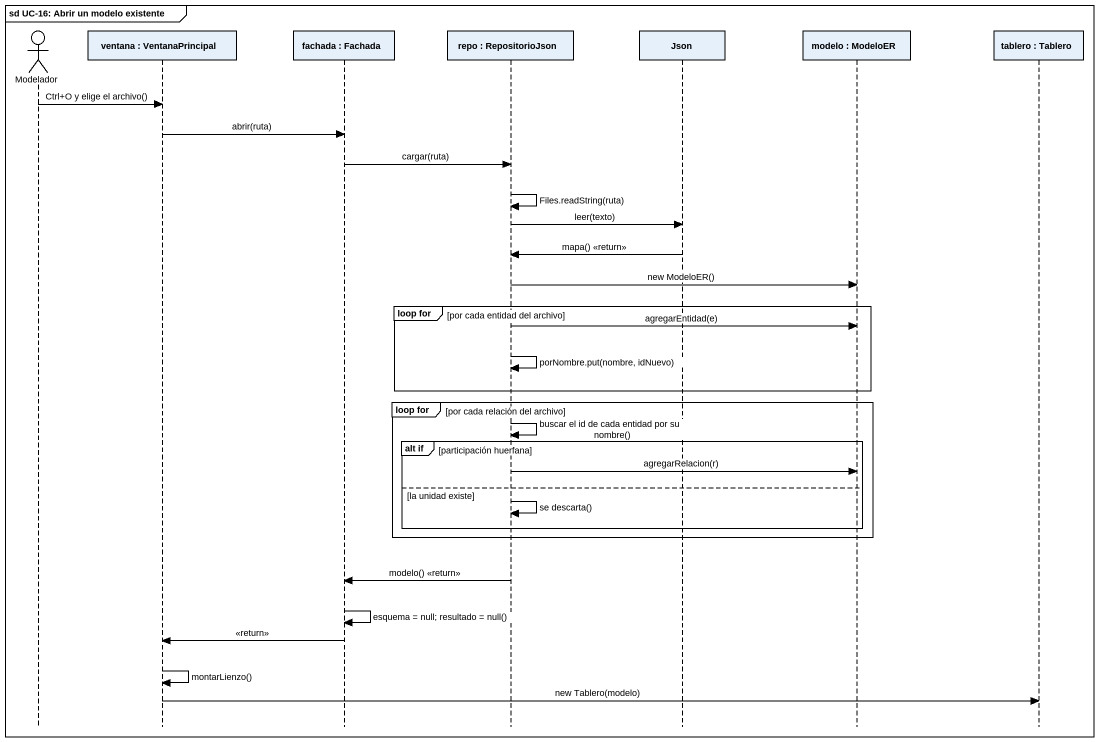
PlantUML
@startuml
mainframe sd UC-16: Abrir un modelo existente
hide footbox
actor Modelador
participant "ventana : VentanaPrincipal" as ventana_VentanaPrincipal
participant "fachada : Fachada" as fachada_Fachada
participant "repo : RepositorioJson" as repo_RepositorioJson
participant "Json" as Json_
participant "modelo : ModeloER" as modelo_ModeloER
participant "tablero : Tablero" as tablero_Tablero

Modelador -> ventana_VentanaPrincipal : Ctrl+O y elige el archivo()
ventana_VentanaPrincipal -> fachada_Fachada : abrir(ruta)
fachada_Fachada -> repo_RepositorioJson : cargar(ruta)
repo_RepositorioJson -> repo_RepositorioJson : Files.readString(ruta)
repo_RepositorioJson -> Json_ : leer(texto)
Json_ -> repo_RepositorioJson : mapa() <<return>>
repo_RepositorioJson -> modelo_ModeloER : new ModeloER()
group loop for [por cada entidad del archivo]
  repo_RepositorioJson -> modelo_ModeloER : agregarEntidad(e)
  repo_RepositorioJson -> repo_RepositorioJson : porNombre.put(nombre, idNuevo)
end
group loop for [por cada relación del archivo]
  repo_RepositorioJson -> repo_RepositorioJson : buscar el id de cada entidad por su nombre()
  group alt if [participación huerfana]
    repo_RepositorioJson -> modelo_ModeloER : agregarRelacion(r)
  else la unidad existe
    repo_RepositorioJson -> repo_RepositorioJson : se descarta()
  end
end
repo_RepositorioJson -> fachada_Fachada : modelo() <<return>>
fachada_Fachada -> fachada_Fachada : esquema = null; resultado = null()
fachada_Fachada -> ventana_VentanaPrincipal : <<return>>
ventana_VentanaPrincipal -> ventana_VentanaPrincipal : montarLienzo()
ventana_VentanaPrincipal -> tablero_Tablero : new Tablero(modelo)
@enduml
